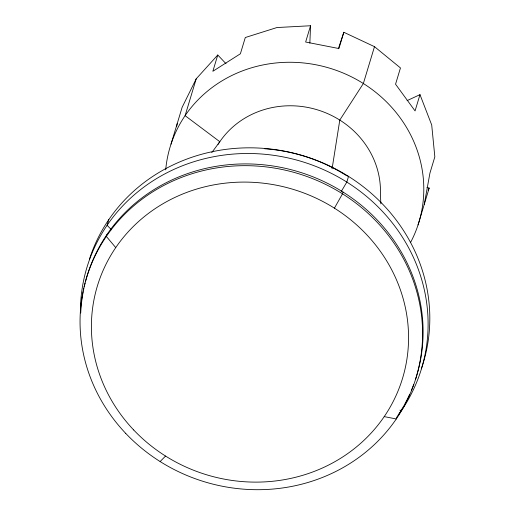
<?xml version="1.0" encoding="UTF-8"?>
<svg xmlns="http://www.w3.org/2000/svg" width="515" height="515" viewBox="0 0 515 515"><rect width="100%" height="100%" fill="white"/><g stroke="black" fill="none" stroke-linecap="round" stroke-linejoin="round"><path stroke-width="0.77" d="M309.85 43.189L310.551 25.75L276.948 27.54L245.301 37.518L240.389 53.785L212.856 71.276L217.768 55.002L226.027 63.718M332.085 168.798L339.791 120.072L363.358 83.514L374.489 46.659L343.82 32.271L338.361 48.777M176.658 126.703L177.224 123.574M424.257 204.365L429.928 173.117L434.84 156.843L431.705 124.971L419.983 94.644L407.082 100.631M108.794 219.635L107.081 225.313L111.53 229.799M106.869 234.647L106.335 236.417L115.74 247.599M171.006 144.161L182.136 107.307L196.221 78.808L217.768 55.002M196.221 78.808L185.097 115.663L219.815 141.709L211.762 152.62M310.551 25.75L305.64 42.024L338.909 48.545L343.82 32.271M343.042 192.056L342.507 193.827L334.415 208.163M419.983 94.644L415.064 110.912L395.552 84.203L400.464 67.935L374.489 46.659M418.038 224.952L429.169 188.091L426.929 187.363M401.842 409.193L401.41 410.616L399.904 410.146M428.113 190.228L429.169 188.091M341.155 191.67L346.82 182.078L348.533 176.4L346.016 175.345A165.161 154.5 16.8 0 0 264.762 148.771M160.12 461.549L165.54 456.052M384.216 416.616L396.286 418.959L396.82 417.189A172.171 161.06 16.8 0 0 403.94 405.672M380.868 203.856L380.405 194.226A87.466 81.821 16.8 0 0 317.543 109.882A87.466 81.821 16.8 0 0 218.083 144.361M413.648 384.654A172.171 161.06 16.8 0 1 411.305 390.57M409.708 394.233A172.171 161.06 16.8 0 1 404.713 404.275M80.726 313.017A172.171 161.06 16.8 0 1 83.224 291.638M83.533 290.067A172.171 161.06 16.8 0 1 83.855 288.503M84.196 286.939A172.171 161.06 16.8 0 1 85.117 283.057M85.509 281.512A172.171 161.06 16.8 0 1 297.561 171.489A172.171 161.06 16.8 0 1 415.483 379.433M80.385 311.993A174.772 163.493 16.8 0 1 305.176 162.598A174.772 163.493 16.8 0 1 398.211 415.135M89.365 259.451A174.772 163.493 16.8 0 1 307.687 157.184A174.772 163.493 16.8 0 1 421.315 368.837M165.695 169.873A129.96 121.566 16.8 0 1 329.027 67.986A129.96 121.566 16.8 0 1 410.539 242.526M133.675 429.954A159.418 149.131 16.8 0 0 401.494 381.66A159.418 149.131 16.8 0 0 214.761 184.705A159.418 149.131 16.8 0 0 133.675 429.954M125.705 433.366A172.171 161.06 16.8 0 0 414.948 381.203A172.171 161.06 16.8 0 0 213.281 168.495A172.171 161.06 16.8 0 0 125.705 433.366"/></g></svg>
